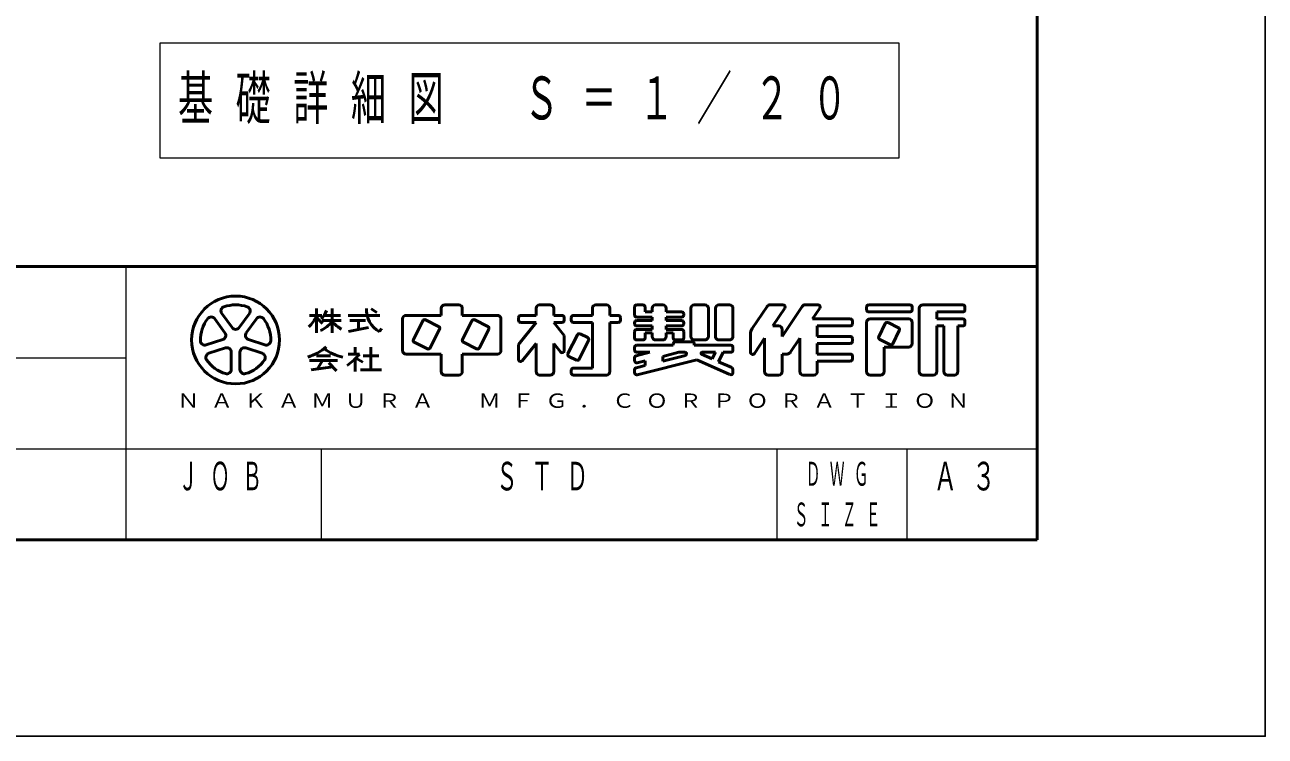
# Model space of a CAD drawing. Units: millimetres on the paper, scale 1:50, with parts at other scales. Extents: x 197 to 617, y 140 to 437.
# Drawn here: x 521.4 to 616.7, y 139.9 to 194.6 of the extents above; entities that cross this region are included whole.
import ezdxf

# ---------------------------------------------------------------- set-up
doc = ezdxf.new("R2010")
doc.units = ezdxf.units.MM
doc.layers.add('A3図枠', color=140, linetype='Continuous', lineweight=50)
doc.layers.add('線', color=2, linetype='Continuous', lineweight=25)
doc.layers.add('図面プロファイル', color=7, linetype='Continuous')
doc.styles.add('ＭＳ ゴシック', font='')
doc.styles.get('ＭＳ ゴシック').set_extended_font_data('MS Gothic')

msp = doc.modelspace()

# ---------------------------------------------------------------- linework, layer by layer
at = {"layer": 'A3図枠', "color": 7}
for p, q in [((599.181, 155.007), (599.181, 422.007)), ((214.181, 176.007), (599.181, 176.007)), ((543.82, 172.8), (543.82, 170.91)), ((545.035, 172.8), (545.035, 170.91)), ((548.462, 172.474), (548.021, 172.768)), ((543.28, 172.26), (544.225, 172.26)), ((544.265, 171.855), (545.71, 171.855)), ((544.412, 172.26), (545.656, 172.26)), ((546.25, 172.26), (548.68, 172.26)), ((546.385, 171.855), (547.6, 171.855)), ((547.06, 171.855), (547.06, 171.18)), ((546.292, 171.027), (547.827, 171.334)), ((546.79, 169.83), (546.79, 169.29)), ((548.005, 169.83), (548.005, 168.075)), ((543.28, 168.791), (545.44, 168.791)), ((543.82, 169.155), (544.9, 169.155)), ((544.281, 168.791), (543.892, 168.142)), ((546.25, 169.29), (547.129, 169.29)), ((546.79, 168.917), (546.79, 167.94)), ((546.84, 168.967), (547.384, 168.653)), ((547.397, 169.155), (548.612, 169.155)), ((543.416, 168.074), (545.068, 168.31)), ((544.765, 168.614), (545.371, 168.008)), ((547.195, 168.075), (548.815, 168.075)), ((214.181, 155.007), (599.181, 155.007))]:
    msp.add_line(p, q, dxfattribs=at)
at = {"layer": 'A3図枠', "color": 211, "lineweight": 13}
for p, q in [((529.181, 176.007), (529.181, 155.007)), ((411.681, 169.007), (529.181, 169.007)), ((356.681, 162.007), (599.181, 162.007)), ((579.181, 162.007), (579.181, 155.007))]:
    msp.add_line(p, q, dxfattribs=at)
at = {"layer": 'A3図枠'}
for p, q in [((553.405, 172.8), (553.405, 172.26)), ((553.675, 173.07), (554.755, 173.07)), ((555.025, 172.8), (555.025, 172.26)), ((560.695, 172.8), (560.695, 172.26)), ((560.965, 173.07), (561.775, 173.07)), ((562.045, 172.8), (562.045, 172.26)), ((565.015, 172.8), (565.015, 172.26)), ((565.285, 173.07), (566.095, 173.07)), ((566.365, 172.8), (566.365, 172.26)), ((568.255, 172.908), (568.255, 172.287)), ((568.417, 173.07), (568.903, 173.07)), ((569.065, 172.908), (569.065, 172.53)), ((569.065, 172.53), (569.605, 172.53)), ((569.605, 172.8), (569.605, 172.53)), ((570.415, 173.07), (569.875, 173.07)), ((570.685, 172.8), (570.685, 172.53)), ((570.685, 172.53), (571.873, 172.53)), ((572.575, 172.8), (572.575, 170.64)), ((572.845, 173.07), (573.655, 173.07)), ((573.925, 172.8), (573.925, 170.64)), ((574.465, 172.8), (574.465, 170.64)), ((574.735, 173.07), (575.545, 173.07)), ((575.815, 172.8), (575.815, 170.64)), ((577.301, 171.249), (578.434, 172.95)), ((578.659, 173.07), (579.652, 173.07)), ((578.875, 171.45), (579.787, 172.818)), ((579.595, 170.64), (581.134, 172.95)), ((581.359, 173.07), (582.352, 173.07)), ((581.935, 171.99), (582.487, 172.818)), ((586.075, 172.908), (586.075, 172.692)), ((586.237, 173.07), (589.423, 173.07)), ((586.237, 172.53), (589.423, 172.53)), ((589.585, 172.908), (589.585, 172.692)), ((590.125, 172.8), (590.125, 167.94)), ((590.395, 173.07), (593.473, 173.07)), ((591.475, 172.53), (593.473, 172.53)), ((591.475, 172.53), (591.475, 171.99)), ((593.635, 172.908), (593.635, 172.692)), ((536.791, 170.923), (536.006, 172.003)), ((536.552, 172.4), (537.337, 171.32)), ((537.883, 171.32), (538.667, 172.4)), ((539.213, 172.003), (538.429, 170.923)), ((550.435, 171.99), (550.435, 169.56)), ((550.705, 172.26), (553.405, 172.26)), ((551.982, 171.845), (551.263, 170.407)), ((553.206, 171.415), (552.2, 171.918)), ((555.025, 172.26), (557.725, 172.26)), ((555.762, 171.845), (555.043, 170.407)), ((556.986, 171.415), (555.98, 171.918)), ((557.995, 171.99), (557.995, 169.56)), ((559.345, 172.098), (559.345, 171.882)), ((560.695, 171.72), (559.345, 170.033)), ((559.507, 172.26), (560.695, 172.26)), ((559.507, 171.72), (560.695, 171.72)), ((562.045, 172.26), (562.693, 172.26)), ((562.045, 171.72), (562.693, 171.72)), ((562.045, 171.72), (562.855, 170.708)), ((562.855, 172.098), (562.855, 171.882)), ((563.395, 172.098), (563.395, 171.882)), ((563.557, 172.26), (565.015, 172.26)), ((563.557, 171.72), (565.015, 171.72)), ((565.015, 171.72), (565.015, 168.21)), ((566.365, 172.26), (567.013, 172.26)), ((566.365, 171.72), (567.013, 171.72)), ((566.365, 171.72), (566.365, 167.94)), ((567.175, 172.098), (567.175, 171.882)), ((568.255, 171.693), (568.255, 171.612)), ((568.417, 172.125), (569.605, 172.125)), ((568.417, 171.855), (569.605, 171.855)), ((569.605, 172.125), (569.605, 171.855)), ((570.685, 172.125), (570.685, 171.855)), ((570.685, 172.125), (571.873, 172.125)), ((570.685, 171.855), (571.873, 171.855)), ((572.035, 172.368), (572.035, 172.287)), ((572.035, 171.693), (572.035, 171.612)), ((581.935, 171.99), (584.833, 171.99)), ((584.995, 171.828), (584.995, 171.612)), ((586.075, 171.72), (586.075, 167.94)), ((586.345, 171.99), (589.315, 171.99)), ((587.514, 171.629), (587.011, 170.623)), ((587.732, 171.702), (588.522, 171.307)), ((589.585, 171.72), (589.585, 170.1)), ((591.475, 171.99), (593.473, 171.99)), ((593.635, 171.828), (593.635, 171.612)), ((552.559, 169.759), (553.278, 171.197)), ((556.339, 169.759), (557.058, 171.197)), ((562.855, 170.708), (562.855, 169.549)), ((563.862, 170.765), (563.143, 169.327)), ((564.08, 170.838), (564.654, 170.551)), ((568.255, 171.018), (568.255, 170.532)), ((568.417, 171.45), (569.605, 171.45)), ((568.417, 171.18), (569.605, 171.18)), ((569.065, 170.91), (569.065, 170.532)), ((569.065, 170.91), (569.605, 170.91)), ((569.605, 171.45), (569.605, 171.18)), ((569.605, 170.91), (569.605, 170.64)), ((570.685, 171.45), (570.685, 171.18)), ((570.685, 171.45), (571.873, 171.45)), ((570.685, 171.18), (571.873, 171.18)), ((570.685, 170.91), (571.225, 170.91)), ((570.685, 170.91), (570.685, 170.64)), ((571.225, 170.91), (571.225, 170.532)), ((572.035, 171.018), (572.035, 170.532)), ((577.165, 170.8), (577.165, 169.42)), ((578.875, 171.45), (579.325, 171.45)), ((579.595, 171.18), (579.595, 170.64)), ((582.295, 171.45), (582.295, 170.64)), ((582.295, 171.45), (584.833, 171.45)), ((582.295, 170.64), (584.833, 170.64)), ((588.594, 171.089), (588.091, 170.083)), ((591.475, 171.45), (591.475, 167.94)), ((591.475, 171.45), (592.015, 171.45)), ((592.015, 171.45), (592.015, 167.94)), ((593.095, 171.45), (593.095, 167.94)), ((593.095, 171.45), (593.473, 171.45)), ((535.352, 169.992), (536.622, 170.404)), ((536.83, 169.762), (535.561, 169.35)), ((539.659, 169.35), (538.389, 169.762)), ((538.598, 170.404), (539.867, 169.992)), ((551.336, 170.19), (552.342, 169.687)), ((555.116, 170.19), (556.122, 169.687)), ((559.345, 170.033), (559.345, 168.874)), ((560.695, 170.1), (559.633, 168.773)), ((560.695, 170.1), (560.695, 167.94)), ((562.045, 170.1), (562.045, 167.94)), ((562.045, 170.1), (562.566, 169.448)), ((564.726, 170.333), (564.007, 168.895)), ((568.255, 169.803), (568.255, 169.587)), ((568.417, 170.37), (568.903, 170.37)), ((568.417, 169.965), (571.225, 169.965)), ((569.875, 170.37), (570.415, 170.37)), ((571.225, 170.073), (571.225, 169.965)), ((571.387, 170.37), (571.873, 170.37)), ((571.387, 170.235), (572.683, 170.235)), ((572.845, 170.37), (573.655, 170.37)), ((572.845, 170.073), (572.845, 169.965)), ((572.845, 169.965), (575.653, 169.965)), ((574.735, 170.37), (575.545, 170.37)), ((575.815, 169.803), (575.815, 169.587)), ((577.461, 169.33), (578.245, 170.505)), ((578.245, 170.505), (578.245, 167.94)), ((580.215, 169.41), (580.945, 170.505)), ((580.945, 170.505), (580.945, 167.94)), ((582.295, 170.1), (584.833, 170.1)), ((582.295, 170.1), (582.295, 169.29)), ((584.995, 170.478), (584.995, 170.262)), ((587.084, 170.406), (587.874, 170.011)), ((587.425, 169.83), (589.315, 169.83)), ((587.425, 169.83), (587.425, 167.94)), ((537.272, 168.106), (537.272, 169.441)), ((537.947, 169.441), (537.947, 168.106)), ((550.705, 169.29), (553.405, 169.29)), ((553.405, 169.29), (553.405, 167.94)), ((555.025, 169.29), (555.025, 167.94)), ((555.025, 169.29), (557.725, 169.29)), ((563.216, 169.11), (563.79, 168.823)), ((568.255, 169.002), (568.255, 168.779)), ((569.441, 169.425), (568.377, 169.159)), ((568.417, 169.425), (569.441, 169.425)), ((573.031, 168.848), (568.456, 167.704)), ((569.065, 168.774), (568.456, 168.622)), ((569.065, 168.774), (569.065, 168.413)), ((571.667, 169.425), (570.415, 169.112)), ((572.157, 169.186), (570.415, 168.75)), ((570.415, 169.112), (570.415, 168.75)), ((571.667, 169.425), (572.128, 169.425)), ((573.031, 168.848), (575.587, 167.711)), ((573.409, 169.27), (574.212, 168.913)), ((573.442, 169.425), (574.468, 169.425)), ((574.212, 168.913), (574.468, 169.425)), ((574.706, 168.694), (575.072, 169.425)), ((574.706, 168.694), (575.718, 168.244)), ((575.072, 169.425), (575.653, 169.425)), ((579.595, 169.29), (579.595, 167.94)), ((579.595, 169.29), (579.99, 169.29)), ((582.295, 169.29), (584.833, 169.29)), ((582.295, 168.75), (584.833, 168.75)), ((582.295, 168.75), (582.295, 167.94)), ((584.995, 169.128), (584.995, 168.912)), ((563.395, 168.048), (563.395, 167.832)), ((563.557, 168.21), (565.015, 168.21)), ((568.255, 168.084), (568.255, 167.861)), ((569.065, 168.413), (568.377, 168.241)), ((575.815, 168.096), (575.815, 167.859)), ((553.675, 167.67), (554.755, 167.67)), ((560.965, 167.67), (561.775, 167.67)), ((563.557, 167.67), (566.095, 167.67)), ((578.515, 167.67), (579.325, 167.67)), ((581.215, 167.67), (582.025, 167.67)), ((586.345, 167.67), (587.155, 167.67)), ((590.395, 167.67), (591.205, 167.67)), ((592.285, 167.67), (592.825, 167.67))]:
    msp.add_line(p, q, dxfattribs=at)
at = {"layer": 'A3図枠', "color": 7, "lineweight": 13}
for p, q in [((544.181, 162.007), (544.181, 155.007)), ((589.181, 162.007), (589.181, 155.007))]:
    msp.add_line(p, q, dxfattribs=at)
at = {"layer": 'A3図枠'}
msp.add_circle((537.61, 170.37), 3.375, dxfattribs=at)
for centre, radius, start, end in [((536.825, 172.599), 0.338, 109.39847, 215.99997), ((537.61, 170.37), 2.7, 70.60155, 109.39847), ((538.394, 172.599), 0.338, 324, 70.60155), ((553.675, 172.8), 0.27, 89.99998, 179.99996), ((554.755, 172.8), 0.27, 0, 89.99998), ((560.965, 172.8), 0.27, 89.99998, 179.99996), ((561.775, 172.8), 0.27, 0, 89.99998), ((565.285, 172.8), 0.27, 89.99998, 179.99996), ((566.095, 172.8), 0.27, 0, 89.99998), ((568.417, 172.908), 0.162, 89.99998, 179.99996), ((568.903, 172.908), 0.162, 0, 89.99998), ((569.875, 172.8), 0.27, 89.99998, 179.99996), ((570.415, 172.8), 0.27, 0, 89.99998), ((571.873, 172.368), 0.162, 0, 89.99998), ((572.845, 172.8), 0.27, 89.99998, 179.99996), ((573.655, 172.8), 0.27, 0, 89.99998), ((574.735, 172.8), 0.27, 89.99998, 179.99996), ((575.545, 172.8), 0.27, 0, 89.99998), ((578.659, 172.8), 0.27, 89.99998, 146.30984), ((579.652, 172.908), 0.162, 326.31015, 89.99998), ((581.359, 172.8), 0.27, 89.99998, 146.3098), ((582.352, 172.908), 0.162, 326.31003, 89.99998), ((586.237, 172.908), 0.162, 89.99998, 179.99996), ((586.237, 172.692), 0.162, 179.99998, 270.00002), ((589.423, 172.908), 0.162, 0, 89.99998), ((589.423, 172.692), 0.162, 270.00002, 0), ((590.395, 172.8), 0.27, 89.99998, 179.99996), ((593.473, 172.908), 0.162, 0, 89.99998), ((593.473, 172.692), 0.162, 270.00002, 0), ((537.61, 170.37), 2.7, 142.60154, 181.39846), ((535.733, 171.805), 0.338, 35.99999, 142.60154), ((539.486, 171.805), 0.338, 37.39846, 143.99995), ((537.61, 170.37), 2.7, 358.60155, 37.39847), ((550.705, 171.99), 0.27, 89.99998, 179.99996), ((552.127, 171.773), 0.162, 63.43492, 153.43499), ((555.907, 171.773), 0.162, 63.43492, 153.43499), ((557.725, 171.99), 0.27, 0, 89.99998), ((559.507, 172.098), 0.162, 89.99998, 179.99996), ((559.507, 171.882), 0.162, 179.99998, 270.00002), ((562.693, 172.098), 0.162, 0, 89.99998), ((562.693, 171.882), 0.162, 270.00002, 0), ((563.557, 172.098), 0.162, 89.99998, 179.99996), ((563.557, 171.882), 0.162, 179.99998, 270.00002), ((567.013, 172.098), 0.162, 0, 89.99998), ((567.013, 171.882), 0.162, 270.00002, 0), ((568.417, 172.287), 0.162, 179.99998, 270.00002), ((568.417, 171.693), 0.162, 89.99998, 179.99996), ((568.417, 171.612), 0.162, 179.99998, 270.00002), ((571.873, 172.287), 0.162, 270.00002, 0), ((571.873, 171.693), 0.162, 0, 89.99998), ((571.873, 171.612), 0.162, 270.00002, 0), ((584.833, 171.828), 0.162, 0, 89.99998), ((584.833, 171.612), 0.162, 270.00002, 0), ((586.345, 171.72), 0.27, 89.99998, 179.99996), ((587.659, 171.557), 0.162, 63.43447, 153.43474), ((589.315, 171.72), 0.27, 0, 89.99998), ((593.473, 171.828), 0.162, 0, 89.99998), ((593.473, 171.612), 0.162, 270.00002, 0), ((536.517, 170.725), 0.338, 287.99998, 35.99999), ((537.61, 171.519), 0.338, 215.99998, 324), ((538.702, 170.725), 0.338, 143.99996, 251.99999), ((553.133, 171.27), 0.162, 333.4349, 63.43487), ((556.913, 171.27), 0.162, 333.4349, 63.43487), ((564.007, 170.693), 0.162, 63.43487, 153.43498), ((564.581, 170.406), 0.162, 333.43492, 63.43493), ((568.417, 171.018), 0.162, 89.99998, 179.99996), ((569.875, 170.64), 0.27, 179.99998, 270.00002), ((570.415, 170.64), 0.27, 270.00002, 0), ((571.873, 171.018), 0.162, 0, 89.99998), ((572.845, 170.64), 0.27, 179.99998, 270.00002), ((573.655, 170.64), 0.27, 270.00002, 0), ((574.735, 170.64), 0.27, 179.99998, 270.00002), ((575.545, 170.64), 0.27, 270.00002, 0), ((577.975, 170.8), 0.81, 146.30999, 179.99996), ((579.325, 171.18), 0.27, 0, 89.99998), ((584.833, 170.478), 0.162, 0, 89.99998), ((587.156, 170.551), 0.162, 153.43517, 243.43529), ((588.449, 171.162), 0.162, 333.43484, 63.43447), ((535.248, 170.313), 0.338, 181.39848, 287.99997), ((536.935, 169.441), 0.338, 359.99997, 107.99999), ((538.285, 169.441), 0.338, 71.99997, 179.99999), ((539.971, 170.313), 0.338, 252.00001, 358.60156), ((551.408, 170.335), 0.162, 153.43495, 243.43485), ((552.414, 169.832), 0.162, 243.43498, 333.43496), ((555.188, 170.335), 0.162, 153.43495, 243.43485), ((556.194, 169.832), 0.162, 243.43498, 333.43496), ((568.417, 170.532), 0.162, 179.99998, 270.00002), ((568.417, 169.803), 0.162, 89.99998, 179.99996), ((568.903, 170.532), 0.162, 270.00002, 0), ((571.387, 170.532), 0.162, 179.99998, 270.00002), ((571.387, 170.073), 0.162, 89.99998, 179.99996), ((571.873, 170.532), 0.162, 270.00002, 0), ((572.683, 170.073), 0.162, 0, 89.99998), ((575.653, 169.803), 0.162, 0, 89.99998), ((584.833, 170.262), 0.162, 270.00002, 0), ((587.946, 170.156), 0.162, 243.43534, 333.43491), ((589.315, 170.1), 0.27, 270.00002, 0), ((535.665, 169.029), 0.338, 107.99999, 214.60154), ((537.61, 170.37), 2.7, 214.60156, 253.39848), ((537.61, 170.37), 2.7, 286.60155, 325.39847), ((539.554, 169.029), 0.338, 325.39847, 71.99996), ((550.705, 169.56), 0.27, 179.99998, 270.00002), ((557.725, 169.56), 0.27, 270.00002, 0), ((559.507, 168.874), 0.162, 179.99998, 321.34037), ((562.693, 169.549), 0.162, 218.65962, 0), ((563.288, 169.255), 0.162, 153.43487, 243.4348), ((563.862, 168.968), 0.162, 243.43487, 333.43498), ((568.417, 169.587), 0.162, 179.99998, 270.00002), ((568.417, 169.002), 0.162, 104.03614, 179.99996), ((568.417, 168.779), 0.162, 179.99998, 284.03612), ((572.128, 169.304), 0.121, 284.0365, 89.99998), ((573.442, 169.344), 0.081, 89.99998, 246.03817), ((575.653, 169.587), 0.162, 270.00002, 0), ((577.327, 169.42), 0.162, 179.99998, 326.30997), ((579.99, 169.56), 0.27, 270.00002, 326.31002), ((584.833, 169.128), 0.162, 0, 89.99998), ((584.833, 168.912), 0.162, 270.00002, 0), ((536.935, 168.106), 0.338, 253.39847, 359.99997), ((538.285, 168.106), 0.338, 179.99999, 286.60154), ((553.675, 167.94), 0.27, 179.99998, 270.00002), ((554.755, 167.94), 0.27, 270.00002, 0), ((560.965, 167.94), 0.27, 179.99998, 270.00002), ((561.775, 167.94), 0.27, 270.00002, 0), ((563.557, 168.048), 0.162, 89.99998, 179.99996), ((563.557, 167.832), 0.162, 179.99998, 270.00002), ((566.095, 167.94), 0.27, 270.00002, 0), ((568.417, 168.084), 0.162, 104.03614, 179.99996), ((568.417, 167.861), 0.162, 179.99998, 284.03612), ((575.653, 167.859), 0.162, 246.03699, 0), ((575.653, 168.096), 0.162, 0, 66.03701), ((578.515, 167.94), 0.27, 179.99998, 270.00002), ((579.325, 167.94), 0.27, 270.00002, 0), ((581.215, 167.94), 0.27, 179.99998, 270.00002), ((582.025, 167.94), 0.27, 270.00002, 0), ((586.345, 167.94), 0.27, 179.99998, 270.00002), ((587.155, 167.94), 0.27, 270.00002, 0), ((590.395, 167.94), 0.27, 179.99998, 270.00002), ((591.205, 167.94), 0.27, 270.00002, 0), ((592.285, 167.94), 0.27, 179.99998, 270.00002), ((592.825, 167.94), 0.27, 270.00002, 0)]:
    msp.add_arc(centre, radius, start, end, dxfattribs=at)
at = {"layer": 'A3図枠', "color": 7}
for centre, radius, start, end in [((543.178, 173.054), 1.467, 313.72108, 343.54317), ((549.618, 172.701), 1.953, 177.09472, 240.51891), ((541.715, 173.091), 2.285, 311.36185, 337.13638), ((545.797, 173.434), 2.345, 212.50346, 230.00631), ((542.807, 173.825), 3.034, 295.86917, 317.23867), ((547.262, 173.825), 3.034, 222.76131, 240.10806), ((547.641, 171.811), 1.299, 321.42112, 334.8249), ((542.283, 172.264), 3.32, 285.11261, 313.40619), ((546.411, 172.201), 3.192, 231.17281, 259.75506), ((543.521, 172.233), 4.657, 304.87257, 320.80411)]:
    msp.add_arc(centre, radius, start, end, dxfattribs=at)
at = {"layer": '線', "color": 7, "lineweight": 13}
for p, q in [((531.781, 193.176), (531.781, 184.376)), ((588.581, 193.176), (531.781, 193.176)), ((588.581, 184.376), (588.581, 193.176)), ((531.781, 184.376), (588.581, 184.376))]:
    msp.add_line(p, q, dxfattribs=at)
at = {"layer": '線', "color": 7}
msp.add_lwpolyline([(196.588, 139.92), (616.697, 139.92), (616.697, 436.915), (196.588, 436.915)], close=True, dxfattribs=at)

# ---------------------------------------------------------------- texts
at = {"layer": 'A3図枠', "color": 4, "style": 'ＭＳ ゴシック'}
for s, insert, char_height, attachment_point in [('\\T1.49;\\W1.15;ＮＡＫＡＭＵＲＡ\u3000ＭＦＧ．ＣＯＲＰＯＲＡＴＩＯＮ', (533.118, 166.257), 1.1, 1), ('\\T1.64;\\W0.5;ＪＯＢ', (536.904, 161.012), 2.199, 2), ('\\T1.64;\\W0.45;ＤＷＧ', (584.181, 160.069), 1.833, 5), ('\\T1.64;\\W0.6;Ａ３', (594.181, 161.007), 2.199, 2), ('\\T1.64;\\W0.45;ＳＩＺＥ', (584.181, 156.944), 1.833, 5)]:
    msp.add_mtext(s, dxfattribs=dict(at, insert=insert, char_height=char_height, attachment_point=attachment_point))
at = {"layer": '図面プロファイル', "insert": (561.681, 161.007), "char_height": 2.199, "attachment_point": 2, "style": 'ＭＳ ゴシック'}
msp.add_mtext('\\T1.64;\\W0.55;ＳＴＤ', dxfattribs=at)
at = {"layer": '線', "color": 7, "insert": (533.181, 188.776), "char_height": 3.299, "attachment_point": 4, "style": 'ＭＳ ゴシック'}
msp.add_mtext('\\T1.64;\\W0.6;基礎詳細図\u3000Ｓ＝１／２０', dxfattribs=at)

doc.saveas('drawing.dxf')
